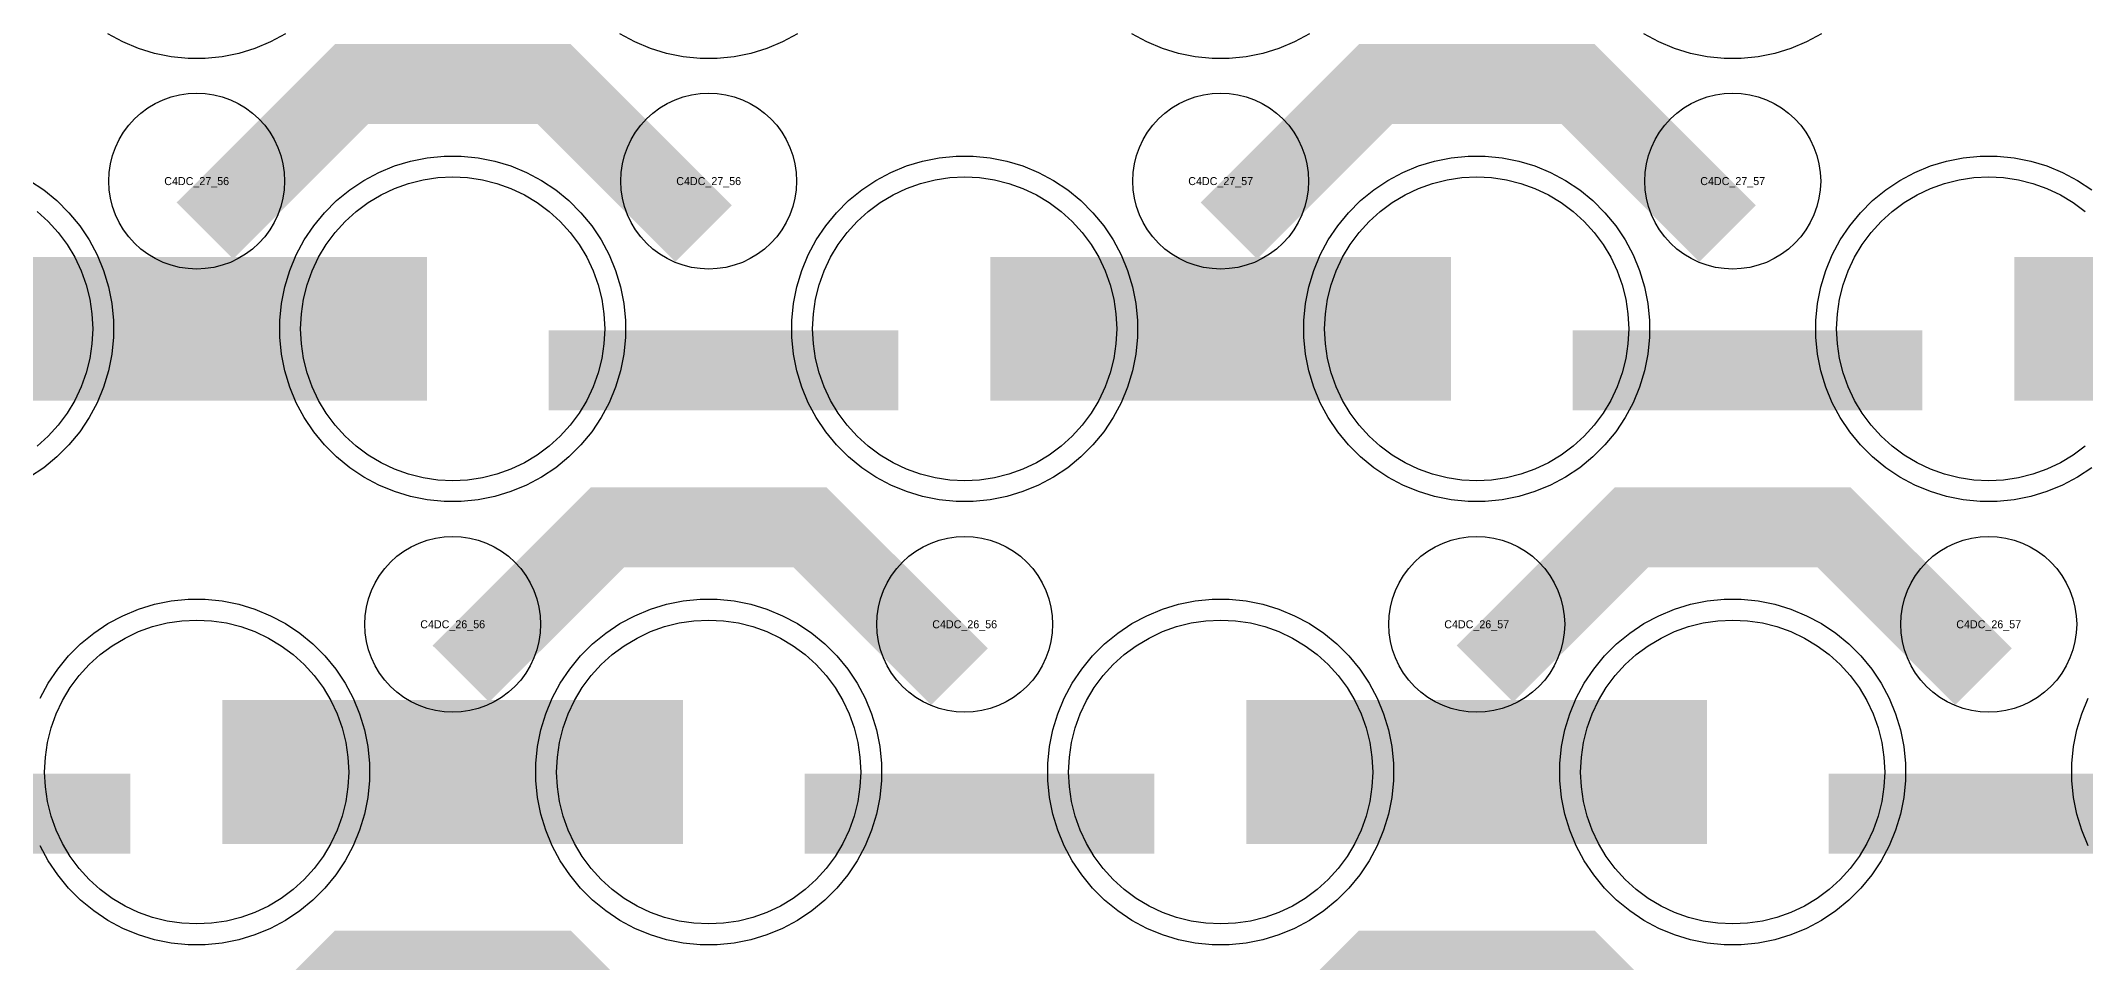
# Model space of a CAD drawing. Extents: x -11880 to 11880, y -14992 to 14992.
# Drawn here: x 5871 to 6510, y -11296 to -11008 of the extents above; entities that cross this region are included whole.
import ezdxf
from ezdxf.enums import TextEntityAlignment as Align

# ---------------------------------------------------------------- set-up
doc = ezdxf.new("R2010")
doc.units = 0
doc.header["$MEASUREMENT"] = 0
for name, color, linetype in [('GDS_775_DT_237', 138, 'CONTINUOUS'), ('RDL1_FS', 34, 'CONTINUOUS'), ('RDL_BS', 160, 'CONTINUOUS')]:
    doc.layers.add(name, color=color, linetype=linetype)

msp = doc.modelspace()

# ---------------------------------------------------------------- linework, layer by layer
at = {"layer": 'RDL1_FS', "color": 241, "true_color": 0xf7abae}
for points in [[(6000, -11145.844), (5995.343, -11145.615), (5990.732, -11144.931), (5986.209, -11143.799), (5981.819, -11142.227), (5977.605, -11140.235), (5973.605, -11137.837), (5969.86, -11135.059), (5966.406, -11131.929), (5963.276, -11128.475), (5960.498, -11124.73), (5958.1, -11120.73), (5956.108, -11116.516), (5954.536, -11112.126), (5953.404, -11107.603), (5952.72, -11102.992), (5952.491, -11098.335), (5952.72, -11093.678), (5953.404, -11089.067), (5954.536, -11084.544), (5956.108, -11080.154), (5958.1, -11075.94), (5960.498, -11071.94), (5963.276, -11068.195), (5966.406, -11064.741), (5969.86, -11061.611), (5973.605, -11058.833), (5977.605, -11056.435), (5981.819, -11054.443), (5986.209, -11052.871), (5990.732, -11051.739), (5995.343, -11051.055), (6000, -11050.826), (6004.657, -11051.055), (6009.268, -11051.739), (6013.791, -11052.871), (6018.181, -11054.443), (6022.395, -11056.435), (6026.395, -11058.833), (6030.14, -11061.611), (6033.594, -11064.741), (6036.724, -11068.195), (6039.502, -11071.94), (6041.9, -11075.94), (6043.892, -11080.154), (6045.464, -11084.544), (6046.596, -11089.067), (6047.28, -11093.678), (6047.509, -11098.335), (6047.28, -11102.992), (6046.596, -11107.603), (6045.464, -11112.126), (6043.892, -11116.516), (6041.9, -11120.73), (6039.502, -11124.73), (6036.724, -11128.475), (6033.594, -11131.929), (6030.14, -11135.059), (6026.395, -11137.837), (6022.395, -11140.235), (6018.181, -11142.227), (6013.791, -11143.799), (6009.268, -11144.931), (6004.657, -11145.615)], [(6160, -11145.844), (6155.343, -11145.615), (6150.732, -11144.931), (6146.209, -11143.799), (6141.819, -11142.227), (6137.605, -11140.235), (6133.605, -11137.837), (6129.86, -11135.059), (6126.406, -11131.929), (6123.276, -11128.475), (6120.498, -11124.73), (6118.1, -11120.73), (6116.108, -11116.516), (6114.536, -11112.126), (6113.404, -11107.603), (6112.72, -11102.992), (6112.491, -11098.335), (6112.72, -11093.678), (6113.404, -11089.067), (6114.536, -11084.544), (6116.108, -11080.154), (6118.1, -11075.94), (6120.498, -11071.94), (6123.276, -11068.195), (6126.406, -11064.741), (6129.86, -11061.611), (6133.605, -11058.833), (6137.605, -11056.435), (6141.819, -11054.443), (6146.209, -11052.871), (6150.732, -11051.739), (6155.343, -11051.055), (6160, -11050.826), (6164.657, -11051.055), (6169.268, -11051.739), (6173.791, -11052.871), (6178.181, -11054.443), (6182.395, -11056.435), (6186.395, -11058.833), (6190.14, -11061.611), (6193.594, -11064.741), (6196.724, -11068.195), (6199.502, -11071.94), (6201.9, -11075.94), (6203.892, -11080.154), (6205.464, -11084.544), (6206.596, -11089.067), (6207.28, -11093.678), (6207.509, -11098.335), (6207.28, -11102.992), (6206.596, -11107.603), (6205.464, -11112.126), (6203.892, -11116.516), (6201.9, -11120.73), (6199.502, -11124.73), (6196.724, -11128.475), (6193.594, -11131.929), (6190.14, -11135.059), (6186.395, -11137.837), (6182.395, -11140.235), (6178.181, -11142.227), (6173.791, -11143.799), (6169.268, -11144.931), (6164.657, -11145.615)], [(6320, -11145.844), (6315.343, -11145.615), (6310.732, -11144.931), (6306.209, -11143.799), (6301.819, -11142.227), (6297.605, -11140.235), (6293.605, -11137.837), (6289.86, -11135.059), (6286.406, -11131.929), (6283.276, -11128.475), (6280.498, -11124.73), (6278.1, -11120.73), (6276.108, -11116.516), (6274.536, -11112.126), (6273.404, -11107.603), (6272.72, -11102.992), (6272.491, -11098.335), (6272.72, -11093.678), (6273.404, -11089.067), (6274.536, -11084.544), (6276.108, -11080.154), (6278.1, -11075.94), (6280.498, -11071.94), (6283.276, -11068.195), (6286.406, -11064.741), (6289.86, -11061.611), (6293.605, -11058.833), (6297.605, -11056.435), (6301.819, -11054.443), (6306.209, -11052.871), (6310.732, -11051.739), (6315.343, -11051.055), (6320, -11050.826), (6324.657, -11051.055), (6329.268, -11051.739), (6333.791, -11052.871), (6338.181, -11054.443), (6342.395, -11056.435), (6346.395, -11058.833), (6350.14, -11061.611), (6353.594, -11064.741), (6356.724, -11068.195), (6359.502, -11071.94), (6361.9, -11075.94), (6363.892, -11080.154), (6365.464, -11084.544), (6366.596, -11089.067), (6367.28, -11093.678), (6367.509, -11098.335), (6367.28, -11102.992), (6366.596, -11107.603), (6365.464, -11112.126), (6363.892, -11116.516), (6361.9, -11120.73), (6359.502, -11124.73), (6356.724, -11128.475), (6353.594, -11131.929), (6350.14, -11135.059), (6346.395, -11137.837), (6342.395, -11140.235), (6338.181, -11142.227), (6333.791, -11143.799), (6329.268, -11144.931), (6324.657, -11145.615)]]:
    msp.add_lwpolyline(points, close=True, dxfattribs=at)
for points in [[(6510.14, -11135.059), (6506.395, -11137.837), (6502.395, -11140.235), (6498.181, -11142.227), (6493.791, -11143.799), (6489.268, -11144.931), (6484.657, -11145.615), (6480, -11145.844), (6475.343, -11145.615), (6470.732, -11144.931), (6466.209, -11143.799), (6461.819, -11142.227), (6457.605, -11140.235), (6453.605, -11137.837), (6449.86, -11135.059), (6446.406, -11131.929), (6443.276, -11128.475), (6440.498, -11124.73), (6438.1, -11120.73), (6436.108, -11116.516), (6434.536, -11112.126), (6433.404, -11107.603), (6432.72, -11102.992), (6432.491, -11098.335), (6432.72, -11093.678), (6433.404, -11089.067), (6434.536, -11084.544), (6436.108, -11080.154), (6438.1, -11075.94), (6440.498, -11071.94), (6443.276, -11068.195), (6446.406, -11064.741), (6449.86, -11061.611), (6453.605, -11058.833), (6457.605, -11056.435), (6461.819, -11054.443), (6466.209, -11052.871), (6470.732, -11051.739), (6475.343, -11051.055), (6480, -11050.826), (6484.657, -11051.055), (6489.268, -11051.739), (6493.791, -11052.871), (6498.181, -11054.443), (6502.395, -11056.435), (6506.395, -11058.833), (6510.14, -11061.611)], [(5870.14, -11061.611), (5873.594, -11064.741), (5876.724, -11068.195), (5879.502, -11071.94), (5881.9, -11075.94), (5883.892, -11080.154), (5885.464, -11084.544), (5886.596, -11089.067), (5887.28, -11093.678), (5887.509, -11098.335), (5887.28, -11102.992), (5886.596, -11107.603), (5885.464, -11112.126), (5883.892, -11116.516), (5881.9, -11120.73), (5879.502, -11124.73), (5876.724, -11128.475), (5873.594, -11131.929), (5870.14, -11135.059)]]:
    msp.add_lwpolyline(points, dxfattribs=at)
for points in [[(5848.002, -11098.335, 45, 45, 0), (5920.002, -11098.335, 45, 45, 0)], [(5920.002, -11098.335, 45, 45, 0), (5992.002, -11098.335, 45, 45, 0)], [(6168.002, -11098.335, 45, 45, 0), (6240.002, -11098.335, 45, 45, 0)], [(6240.002, -11098.335, 45, 45, 0), (6312.002, -11098.335, 45, 45, 0)], [(6488.002, -11098.335, 45, 45, 0), (6560.002, -11098.335, 45, 45, 0)]]:
    msp.add_lwpolyline(points, format="xyseb", dxfattribs=at)
at = {"layer": 'RDL1_FS'}
for points in [[(5920, -11284.409), (5915.343, -11284.18), (5910.732, -11283.496), (5906.209, -11282.364), (5901.819, -11280.792), (5897.605, -11278.8), (5893.605, -11276.402), (5889.86, -11273.624), (5886.406, -11270.494), (5883.276, -11267.04), (5880.498, -11263.295), (5878.1, -11259.295), (5876.108, -11255.081), (5874.536, -11250.691), (5873.404, -11246.168), (5872.72, -11241.557), (5872.491, -11236.9), (5872.72, -11232.243), (5873.404, -11227.632), (5874.536, -11223.109), (5876.108, -11218.719), (5878.1, -11214.505), (5880.498, -11210.505), (5883.276, -11206.76), (5886.406, -11203.306), (5889.86, -11200.176), (5893.605, -11197.398), (5897.605, -11195), (5901.819, -11193.008), (5906.209, -11191.436), (5910.732, -11190.304), (5915.343, -11189.62), (5920, -11189.391), (5924.657, -11189.62), (5929.268, -11190.304), (5933.791, -11191.436), (5938.181, -11193.008), (5942.395, -11195), (5946.395, -11197.398), (5950.14, -11200.176), (5953.594, -11203.306), (5956.724, -11206.76), (5959.502, -11210.505), (5961.9, -11214.505), (5963.892, -11218.719), (5965.464, -11223.109), (5966.596, -11227.632), (5967.28, -11232.243), (5967.509, -11236.9), (5967.28, -11241.557), (5966.596, -11246.168), (5965.464, -11250.691), (5963.892, -11255.081), (5961.9, -11259.295), (5959.502, -11263.295), (5956.724, -11267.04), (5953.594, -11270.494), (5950.14, -11273.624), (5946.395, -11276.402), (5942.395, -11278.8), (5938.181, -11280.792), (5933.791, -11282.364), (5929.268, -11283.496), (5924.657, -11284.18)], [(6080, -11284.409), (6075.343, -11284.18), (6070.732, -11283.496), (6066.209, -11282.364), (6061.819, -11280.792), (6057.605, -11278.8), (6053.605, -11276.402), (6049.86, -11273.624), (6046.406, -11270.494), (6043.276, -11267.04), (6040.498, -11263.295), (6038.1, -11259.295), (6036.108, -11255.081), (6034.536, -11250.691), (6033.404, -11246.168), (6032.72, -11241.557), (6032.491, -11236.9), (6032.72, -11232.243), (6033.404, -11227.632), (6034.536, -11223.109), (6036.108, -11218.719), (6038.1, -11214.505), (6040.498, -11210.505), (6043.276, -11206.76), (6046.406, -11203.306), (6049.86, -11200.176), (6053.605, -11197.398), (6057.605, -11195), (6061.819, -11193.008), (6066.209, -11191.436), (6070.732, -11190.304), (6075.343, -11189.62), (6080, -11189.391), (6084.657, -11189.62), (6089.268, -11190.304), (6093.791, -11191.436), (6098.181, -11193.008), (6102.395, -11195), (6106.395, -11197.398), (6110.14, -11200.176), (6113.594, -11203.306), (6116.724, -11206.76), (6119.502, -11210.505), (6121.9, -11214.505), (6123.892, -11218.719), (6125.464, -11223.109), (6126.596, -11227.632), (6127.28, -11232.243), (6127.509, -11236.9), (6127.28, -11241.557), (6126.596, -11246.168), (6125.464, -11250.691), (6123.892, -11255.081), (6121.9, -11259.295), (6119.502, -11263.295), (6116.724, -11267.04), (6113.594, -11270.494), (6110.14, -11273.624), (6106.395, -11276.402), (6102.395, -11278.8), (6098.181, -11280.792), (6093.791, -11282.364), (6089.268, -11283.496), (6084.657, -11284.18)], [(6240, -11284.409), (6235.343, -11284.18), (6230.732, -11283.496), (6226.209, -11282.364), (6221.819, -11280.792), (6217.605, -11278.8), (6213.605, -11276.402), (6209.86, -11273.624), (6206.406, -11270.494), (6203.276, -11267.04), (6200.498, -11263.295), (6198.1, -11259.295), (6196.108, -11255.081), (6194.536, -11250.691), (6193.404, -11246.168), (6192.72, -11241.557), (6192.491, -11236.9), (6192.72, -11232.243), (6193.404, -11227.632), (6194.536, -11223.109), (6196.108, -11218.719), (6198.1, -11214.505), (6200.498, -11210.505), (6203.276, -11206.76), (6206.406, -11203.306), (6209.86, -11200.176), (6213.605, -11197.398), (6217.605, -11195), (6221.819, -11193.008), (6226.209, -11191.436), (6230.732, -11190.304), (6235.343, -11189.62), (6240, -11189.391), (6244.657, -11189.62), (6249.268, -11190.304), (6253.791, -11191.436), (6258.181, -11193.008), (6262.395, -11195), (6266.395, -11197.398), (6270.14, -11200.176), (6273.594, -11203.306), (6276.724, -11206.76), (6279.502, -11210.505), (6281.9, -11214.505), (6283.892, -11218.719), (6285.464, -11223.109), (6286.596, -11227.632), (6287.28, -11232.243), (6287.509, -11236.9), (6287.28, -11241.557), (6286.596, -11246.168), (6285.464, -11250.691), (6283.892, -11255.081), (6281.9, -11259.295), (6279.502, -11263.295), (6276.724, -11267.04), (6273.594, -11270.494), (6270.14, -11273.624), (6266.395, -11276.402), (6262.395, -11278.8), (6258.181, -11280.792), (6253.791, -11282.364), (6249.268, -11283.496), (6244.657, -11284.18)], [(6400, -11284.409), (6395.343, -11284.18), (6390.732, -11283.496), (6386.209, -11282.364), (6381.819, -11280.792), (6377.605, -11278.8), (6373.605, -11276.402), (6369.86, -11273.624), (6366.406, -11270.494), (6363.276, -11267.04), (6360.498, -11263.295), (6358.1, -11259.295), (6356.108, -11255.081), (6354.536, -11250.691), (6353.404, -11246.168), (6352.72, -11241.557), (6352.491, -11236.9), (6352.72, -11232.243), (6353.404, -11227.632), (6354.536, -11223.109), (6356.108, -11218.719), (6358.1, -11214.505), (6360.498, -11210.505), (6363.276, -11206.76), (6366.406, -11203.306), (6369.86, -11200.176), (6373.605, -11197.398), (6377.605, -11195), (6381.819, -11193.008), (6386.209, -11191.436), (6390.732, -11190.304), (6395.343, -11189.62), (6400, -11189.391), (6404.657, -11189.62), (6409.268, -11190.304), (6413.791, -11191.436), (6418.181, -11193.008), (6422.395, -11195), (6426.395, -11197.398), (6430.14, -11200.176), (6433.594, -11203.306), (6436.724, -11206.76), (6439.502, -11210.505), (6441.9, -11214.505), (6443.892, -11218.719), (6445.464, -11223.109), (6446.596, -11227.632), (6447.28, -11232.243), (6447.509, -11236.9), (6447.28, -11241.557), (6446.596, -11246.168), (6445.464, -11250.691), (6443.892, -11255.081), (6441.9, -11259.295), (6439.502, -11263.295), (6436.724, -11267.04), (6433.594, -11270.494), (6430.14, -11273.624), (6426.395, -11276.402), (6422.395, -11278.8), (6418.181, -11280.792), (6413.791, -11282.364), (6409.268, -11283.496), (6404.657, -11284.18)]]:
    msp.add_lwpolyline(points, close=True, dxfattribs=at)
for points in [[(5928.002, -11236.9, 45, 45, 0), (6000.002, -11236.9, 45, 45, 0)], [(6000.002, -11236.9, 45, 45, 0), (6072.002, -11236.9, 45, 45, 0)], [(6248.002, -11236.9, 45, 45, 0), (6320.002, -11236.9, 45, 45, 0)], [(6320.002, -11236.9, 45, 45, 0), (6392.002, -11236.9, 45, 45, 0)]]:
    msp.add_lwpolyline(points, format="xyseb", dxfattribs=at)
at = {"layer": 'RDL_BS', "color": 241, "true_color": 0xf7abae}
for points in [[(5947.777, -11006.153), (5943.115, -11008.645), (5938.205, -11010.676), (5933.165, -11012.207), (5927.938, -11013.253), (5922.644, -11013.77), (5917.356, -11013.77), (5912.062, -11013.253), (5906.835, -11012.207), (5901.795, -11010.676), (5896.885, -11008.645), (5892.223, -11006.153)], [(6107.777, -11006.153), (6103.115, -11008.645), (6098.205, -11010.676), (6093.165, -11012.207), (6087.938, -11013.253), (6082.644, -11013.77), (6077.356, -11013.77), (6072.062, -11013.253), (6066.835, -11012.207), (6061.795, -11010.676), (6056.885, -11008.645), (6052.223, -11006.153)], [(6267.777, -11006.153), (6263.115, -11008.645), (6258.205, -11010.676), (6253.165, -11012.207), (6247.938, -11013.253), (6242.644, -11013.77), (6237.356, -11013.77), (6232.062, -11013.253), (6226.835, -11012.207), (6221.795, -11010.676), (6216.885, -11008.645), (6212.223, -11006.153)], [(6427.777, -11006.153), (6423.115, -11008.645), (6418.205, -11010.676), (6413.165, -11012.207), (6407.938, -11013.253), (6402.644, -11013.77), (6397.356, -11013.77), (6392.062, -11013.253), (6386.835, -11012.207), (6381.795, -11010.676), (6376.885, -11008.645), (6372.223, -11006.153)], [(6512.191, -11141.771), (6507.777, -11144.718), (6503.115, -11147.21), (6498.205, -11149.241), (6493.165, -11150.772), (6487.938, -11151.818), (6482.644, -11152.335), (6477.356, -11152.335), (6472.062, -11151.818), (6466.835, -11150.772), (6461.795, -11149.241), (6456.885, -11147.21), (6452.223, -11144.718), (6447.809, -11141.771), (6443.708, -11138.409), (6439.926, -11134.627), (6436.564, -11130.526), (6433.617, -11126.112), (6431.125, -11121.45), (6429.094, -11116.54), (6427.563, -11111.5), (6426.517, -11106.273), (6426, -11100.979), (6426, -11095.691), (6426.517, -11090.397), (6427.563, -11085.17), (6429.094, -11080.13), (6431.125, -11075.22), (6433.617, -11070.558), (6436.564, -11066.144), (6439.926, -11062.043), (6443.708, -11058.261), (6447.809, -11054.899), (6452.223, -11051.952), (6456.885, -11049.46), (6461.795, -11047.429), (6466.835, -11045.898), (6472.062, -11044.852), (6477.356, -11044.335), (6482.644, -11044.335), (6487.938, -11044.852), (6493.165, -11045.898), (6498.205, -11047.429), (6503.115, -11049.46), (6507.777, -11051.952), (6512.191, -11054.899)], [(5867.777, -11051.952), (5872.191, -11054.899), (5876.292, -11058.261), (5880.074, -11062.043), (5883.436, -11066.144), (5886.383, -11070.558), (5888.875, -11075.22), (5890.906, -11080.13), (5892.437, -11085.17), (5893.483, -11090.397), (5894, -11095.691), (5894, -11100.979), (5893.483, -11106.273), (5892.437, -11111.5), (5890.906, -11116.54), (5888.875, -11121.45), (5886.383, -11126.112), (5883.436, -11130.526), (5880.074, -11134.627), (5876.292, -11138.409), (5872.191, -11141.771), (5867.777, -11144.718)]]:
    msp.add_lwpolyline(points, dxfattribs=at)
at = {"layer": 'RDL_BS'}
for points in [[(5922.562, -11067.649, 25, 25, 0), (5968.377, -11021.834, 25, 25, 0), (6001.93, -11021.834, 25, 25, 0)], [(6078.401, -11068.548, 25, 25, 0), (6031.687, -11021.834, 25, 25, 0), (6001.929, -11021.834, 25, 25, 0)], [(6242.562, -11067.649, 25, 25, 0), (6288.377, -11021.834, 25, 25, 0), (6321.93, -11021.834, 25, 25, 0)], [(6398.401, -11068.548, 25, 25, 0), (6351.687, -11021.834, 25, 25, 0), (6321.929, -11021.834, 25, 25, 0)], [(6002.562, -11206.214, 25, 25, 0), (6048.377, -11160.399, 25, 25, 0), (6081.93, -11160.399, 25, 25, 0)], [(6158.401, -11207.113, 25, 25, 0), (6111.687, -11160.399, 25, 25, 0), (6081.929, -11160.399, 25, 25, 0)], [(6322.562, -11206.214, 25, 25, 0), (6368.377, -11160.399, 25, 25, 0), (6401.93, -11160.399, 25, 25, 0)], [(6478.401, -11207.113, 25, 25, 0), (6431.687, -11160.399, 25, 25, 0), (6401.929, -11160.399, 25, 25, 0)], [(5790.016, -11249.913, 25, 25, 0), (5899.281, -11249.913, 25, 25, 0)], [(6110.016, -11249.913, 25, 25, 0), (6219.281, -11249.913, 25, 25, 0)], [(6430.016, -11249.913, 25, 25, 0), (6539.281, -11249.913, 25, 25, 0)], [(5922.562, -11344.774, 25, 25, 0), (5968.377, -11298.959, 25, 25, 0), (6001.93, -11298.959, 25, 25, 0)], [(6078.401, -11345.673, 25, 25, 0), (6031.687, -11298.959, 25, 25, 0), (6001.929, -11298.959, 25, 25, 0)], [(6242.562, -11344.774, 25, 25, 0), (6288.377, -11298.959, 25, 25, 0), (6321.93, -11298.959, 25, 25, 0)], [(6398.401, -11345.673, 25, 25, 0), (6351.687, -11298.959, 25, 25, 0), (6321.929, -11298.959, 25, 25, 0)]]:
    msp.add_lwpolyline(points, format="xyseb", dxfattribs=at)
for points in [[(5920, -11079.641), (5917.307, -11079.509), (5914.635, -11079.113), (5912.016, -11078.456), (5909.481, -11077.549), (5907.044, -11076.397), (5904.72, -11075.004), (5902.557, -11073.401), (5900.558, -11071.589), (5898.746, -11069.59), (5897.143, -11067.427), (5895.75, -11065.103), (5894.598, -11062.666), (5893.691, -11060.131), (5893.034, -11057.512), (5892.638, -11054.84), (5892.506, -11052.147), (5892.638, -11049.454), (5893.034, -11046.782), (5893.691, -11044.163), (5894.598, -11041.628), (5895.75, -11039.191), (5897.143, -11036.867), (5898.746, -11034.704), (5900.558, -11032.705), (5902.557, -11030.893), (5904.72, -11029.29), (5907.044, -11027.897), (5909.481, -11026.745), (5912.016, -11025.838), (5914.635, -11025.181), (5917.307, -11024.785), (5920, -11024.653), (5922.693, -11024.785), (5925.365, -11025.181), (5927.984, -11025.838), (5930.519, -11026.745), (5932.956, -11027.897), (5935.28, -11029.29), (5937.443, -11030.893), (5939.442, -11032.705), (5941.254, -11034.704), (5942.857, -11036.867), (5944.25, -11039.191), (5945.402, -11041.628), (5946.309, -11044.163), (5946.966, -11046.782), (5947.362, -11049.454), (5947.494, -11052.147), (5947.362, -11054.84), (5946.966, -11057.512), (5946.309, -11060.131), (5945.402, -11062.666), (5944.25, -11065.103), (5942.857, -11067.427), (5941.254, -11069.59), (5939.442, -11071.589), (5937.443, -11073.401), (5935.28, -11075.004), (5932.956, -11076.397), (5930.519, -11077.549), (5927.984, -11078.456), (5925.365, -11079.113), (5922.693, -11079.509)], [(6080, -11079.641), (6077.307, -11079.509), (6074.635, -11079.113), (6072.016, -11078.456), (6069.481, -11077.549), (6067.044, -11076.397), (6064.72, -11075.004), (6062.557, -11073.401), (6060.558, -11071.589), (6058.746, -11069.59), (6057.143, -11067.427), (6055.75, -11065.103), (6054.598, -11062.666), (6053.691, -11060.131), (6053.034, -11057.512), (6052.638, -11054.84), (6052.506, -11052.147), (6052.638, -11049.454), (6053.034, -11046.782), (6053.691, -11044.163), (6054.598, -11041.628), (6055.75, -11039.191), (6057.143, -11036.867), (6058.746, -11034.704), (6060.558, -11032.705), (6062.557, -11030.893), (6064.72, -11029.29), (6067.044, -11027.897), (6069.481, -11026.745), (6072.016, -11025.838), (6074.635, -11025.181), (6077.307, -11024.785), (6080, -11024.653), (6082.693, -11024.785), (6085.365, -11025.181), (6087.984, -11025.838), (6090.519, -11026.745), (6092.956, -11027.897), (6095.28, -11029.29), (6097.443, -11030.893), (6099.442, -11032.705), (6101.254, -11034.704), (6102.857, -11036.867), (6104.25, -11039.191), (6105.402, -11041.628), (6106.309, -11044.163), (6106.966, -11046.782), (6107.362, -11049.454), (6107.494, -11052.147), (6107.362, -11054.84), (6106.966, -11057.512), (6106.309, -11060.131), (6105.402, -11062.666), (6104.25, -11065.103), (6102.857, -11067.427), (6101.254, -11069.59), (6099.442, -11071.589), (6097.443, -11073.401), (6095.28, -11075.004), (6092.956, -11076.397), (6090.519, -11077.549), (6087.984, -11078.456), (6085.365, -11079.113), (6082.693, -11079.509)], [(6240, -11079.641), (6237.307, -11079.509), (6234.635, -11079.113), (6232.016, -11078.456), (6229.481, -11077.549), (6227.044, -11076.397), (6224.72, -11075.004), (6222.557, -11073.401), (6220.558, -11071.589), (6218.746, -11069.59), (6217.143, -11067.427), (6215.75, -11065.103), (6214.598, -11062.666), (6213.691, -11060.131), (6213.034, -11057.512), (6212.638, -11054.84), (6212.506, -11052.147), (6212.638, -11049.454), (6213.034, -11046.782), (6213.691, -11044.163), (6214.598, -11041.628), (6215.75, -11039.191), (6217.143, -11036.867), (6218.746, -11034.704), (6220.558, -11032.705), (6222.557, -11030.893), (6224.72, -11029.29), (6227.044, -11027.897), (6229.481, -11026.745), (6232.016, -11025.838), (6234.635, -11025.181), (6237.307, -11024.785), (6240, -11024.653), (6242.693, -11024.785), (6245.365, -11025.181), (6247.984, -11025.838), (6250.519, -11026.745), (6252.956, -11027.897), (6255.28, -11029.29), (6257.443, -11030.893), (6259.442, -11032.705), (6261.254, -11034.704), (6262.857, -11036.867), (6264.25, -11039.191), (6265.402, -11041.628), (6266.309, -11044.163), (6266.966, -11046.782), (6267.362, -11049.454), (6267.494, -11052.147), (6267.362, -11054.84), (6266.966, -11057.512), (6266.309, -11060.131), (6265.402, -11062.666), (6264.25, -11065.103), (6262.857, -11067.427), (6261.254, -11069.59), (6259.442, -11071.589), (6257.443, -11073.401), (6255.28, -11075.004), (6252.956, -11076.397), (6250.519, -11077.549), (6247.984, -11078.456), (6245.365, -11079.113), (6242.693, -11079.509)], [(6400, -11079.641), (6397.307, -11079.509), (6394.635, -11079.113), (6392.016, -11078.456), (6389.481, -11077.549), (6387.044, -11076.397), (6384.72, -11075.004), (6382.557, -11073.401), (6380.558, -11071.589), (6378.746, -11069.59), (6377.143, -11067.427), (6375.75, -11065.103), (6374.598, -11062.666), (6373.691, -11060.131), (6373.034, -11057.512), (6372.638, -11054.84), (6372.506, -11052.147), (6372.638, -11049.454), (6373.034, -11046.782), (6373.691, -11044.163), (6374.598, -11041.628), (6375.75, -11039.191), (6377.143, -11036.867), (6378.746, -11034.704), (6380.558, -11032.705), (6382.557, -11030.893), (6384.72, -11029.29), (6387.044, -11027.897), (6389.481, -11026.745), (6392.016, -11025.838), (6394.635, -11025.181), (6397.307, -11024.785), (6400, -11024.653), (6402.693, -11024.785), (6405.365, -11025.181), (6407.984, -11025.838), (6410.519, -11026.745), (6412.956, -11027.897), (6415.28, -11029.29), (6417.443, -11030.893), (6419.442, -11032.705), (6421.254, -11034.704), (6422.857, -11036.867), (6424.25, -11039.191), (6425.402, -11041.628), (6426.309, -11044.163), (6426.966, -11046.782), (6427.362, -11049.454), (6427.494, -11052.147), (6427.362, -11054.84), (6426.966, -11057.512), (6426.309, -11060.131), (6425.402, -11062.666), (6424.25, -11065.103), (6422.857, -11067.427), (6421.254, -11069.59), (6419.442, -11071.589), (6417.443, -11073.401), (6415.28, -11075.004), (6412.956, -11076.397), (6410.519, -11077.549), (6407.984, -11078.456), (6405.365, -11079.113), (6402.693, -11079.509)], [(6000, -11218.206), (5997.307, -11218.074), (5994.635, -11217.678), (5992.016, -11217.021), (5989.481, -11216.114), (5987.044, -11214.962), (5984.72, -11213.569), (5982.557, -11211.966), (5980.558, -11210.154), (5978.746, -11208.155), (5977.143, -11205.992), (5975.75, -11203.668), (5974.598, -11201.231), (5973.691, -11198.696), (5973.034, -11196.077), (5972.638, -11193.405), (5972.506, -11190.712), (5972.638, -11188.019), (5973.034, -11185.347), (5973.691, -11182.728), (5974.598, -11180.193), (5975.75, -11177.756), (5977.143, -11175.432), (5978.746, -11173.269), (5980.558, -11171.27), (5982.557, -11169.458), (5984.72, -11167.855), (5987.044, -11166.462), (5989.481, -11165.31), (5992.016, -11164.403), (5994.635, -11163.746), (5997.307, -11163.35), (6000, -11163.218), (6002.693, -11163.35), (6005.365, -11163.746), (6007.984, -11164.403), (6010.519, -11165.31), (6012.956, -11166.462), (6015.28, -11167.855), (6017.443, -11169.458), (6019.442, -11171.27), (6021.254, -11173.269), (6022.857, -11175.432), (6024.25, -11177.756), (6025.402, -11180.193), (6026.309, -11182.728), (6026.966, -11185.347), (6027.362, -11188.019), (6027.494, -11190.712), (6027.362, -11193.405), (6026.966, -11196.077), (6026.309, -11198.696), (6025.402, -11201.231), (6024.25, -11203.668), (6022.857, -11205.992), (6021.254, -11208.155), (6019.442, -11210.154), (6017.443, -11211.966), (6015.28, -11213.569), (6012.956, -11214.962), (6010.519, -11216.114), (6007.984, -11217.021), (6005.365, -11217.678), (6002.693, -11218.074)], [(6160, -11218.206), (6157.307, -11218.074), (6154.635, -11217.678), (6152.016, -11217.021), (6149.481, -11216.114), (6147.044, -11214.962), (6144.72, -11213.569), (6142.557, -11211.966), (6140.558, -11210.154), (6138.746, -11208.155), (6137.143, -11205.992), (6135.75, -11203.668), (6134.598, -11201.231), (6133.691, -11198.696), (6133.034, -11196.077), (6132.638, -11193.405), (6132.506, -11190.712), (6132.638, -11188.019), (6133.034, -11185.347), (6133.691, -11182.728), (6134.598, -11180.193), (6135.75, -11177.756), (6137.143, -11175.432), (6138.746, -11173.269), (6140.558, -11171.27), (6142.557, -11169.458), (6144.72, -11167.855), (6147.044, -11166.462), (6149.481, -11165.31), (6152.016, -11164.403), (6154.635, -11163.746), (6157.307, -11163.35), (6160, -11163.218), (6162.693, -11163.35), (6165.365, -11163.746), (6167.984, -11164.403), (6170.519, -11165.31), (6172.956, -11166.462), (6175.28, -11167.855), (6177.443, -11169.458), (6179.442, -11171.27), (6181.254, -11173.269), (6182.857, -11175.432), (6184.25, -11177.756), (6185.402, -11180.193), (6186.309, -11182.728), (6186.966, -11185.347), (6187.362, -11188.019), (6187.494, -11190.712), (6187.362, -11193.405), (6186.966, -11196.077), (6186.309, -11198.696), (6185.402, -11201.231), (6184.25, -11203.668), (6182.857, -11205.992), (6181.254, -11208.155), (6179.442, -11210.154), (6177.443, -11211.966), (6175.28, -11213.569), (6172.956, -11214.962), (6170.519, -11216.114), (6167.984, -11217.021), (6165.365, -11217.678), (6162.693, -11218.074)], [(6320, -11218.206), (6317.307, -11218.074), (6314.635, -11217.678), (6312.016, -11217.021), (6309.481, -11216.114), (6307.044, -11214.962), (6304.72, -11213.569), (6302.557, -11211.966), (6300.558, -11210.154), (6298.746, -11208.155), (6297.143, -11205.992), (6295.75, -11203.668), (6294.598, -11201.231), (6293.691, -11198.696), (6293.034, -11196.077), (6292.638, -11193.405), (6292.506, -11190.712), (6292.638, -11188.019), (6293.034, -11185.347), (6293.691, -11182.728), (6294.598, -11180.193), (6295.75, -11177.756), (6297.143, -11175.432), (6298.746, -11173.269), (6300.558, -11171.27), (6302.557, -11169.458), (6304.72, -11167.855), (6307.044, -11166.462), (6309.481, -11165.31), (6312.016, -11164.403), (6314.635, -11163.746), (6317.307, -11163.35), (6320, -11163.218), (6322.693, -11163.35), (6325.365, -11163.746), (6327.984, -11164.403), (6330.519, -11165.31), (6332.956, -11166.462), (6335.28, -11167.855), (6337.443, -11169.458), (6339.442, -11171.27), (6341.254, -11173.269), (6342.857, -11175.432), (6344.25, -11177.756), (6345.402, -11180.193), (6346.309, -11182.728), (6346.966, -11185.347), (6347.362, -11188.019), (6347.494, -11190.712), (6347.362, -11193.405), (6346.966, -11196.077), (6346.309, -11198.696), (6345.402, -11201.231), (6344.25, -11203.668), (6342.857, -11205.992), (6341.254, -11208.155), (6339.442, -11210.154), (6337.443, -11211.966), (6335.28, -11213.569), (6332.956, -11214.962), (6330.519, -11216.114), (6327.984, -11217.021), (6325.365, -11217.678), (6322.693, -11218.074)], [(6480, -11218.206), (6477.307, -11218.074), (6474.635, -11217.678), (6472.016, -11217.021), (6469.481, -11216.114), (6467.044, -11214.962), (6464.72, -11213.569), (6462.557, -11211.966), (6460.558, -11210.154), (6458.746, -11208.155), (6457.143, -11205.992), (6455.75, -11203.668), (6454.598, -11201.231), (6453.691, -11198.696), (6453.034, -11196.077), (6452.638, -11193.405), (6452.506, -11190.712), (6452.638, -11188.019), (6453.034, -11185.347), (6453.691, -11182.728), (6454.598, -11180.193), (6455.75, -11177.756), (6457.143, -11175.432), (6458.746, -11173.269), (6460.558, -11171.27), (6462.557, -11169.458), (6464.72, -11167.855), (6467.044, -11166.462), (6469.481, -11165.31), (6472.016, -11164.403), (6474.635, -11163.746), (6477.307, -11163.35), (6480, -11163.218), (6482.693, -11163.35), (6485.365, -11163.746), (6487.984, -11164.403), (6490.519, -11165.31), (6492.956, -11166.462), (6495.28, -11167.855), (6497.443, -11169.458), (6499.442, -11171.27), (6501.254, -11173.269), (6502.857, -11175.432), (6504.25, -11177.756), (6505.402, -11180.193), (6506.309, -11182.728), (6506.966, -11185.347), (6507.362, -11188.019), (6507.494, -11190.712), (6507.362, -11193.405), (6506.966, -11196.077), (6506.309, -11198.696), (6505.402, -11201.231), (6504.25, -11203.668), (6502.857, -11205.992), (6501.254, -11208.155), (6499.442, -11210.154), (6497.443, -11211.966), (6495.28, -11213.569), (6492.956, -11214.962), (6490.519, -11216.114), (6487.984, -11217.021), (6485.365, -11217.678), (6482.693, -11218.074)], [(6077.356, -11290.9), (6072.062, -11290.383), (6066.835, -11289.337), (6061.795, -11287.806), (6056.885, -11285.775), (6052.223, -11283.283), (6047.809, -11280.336), (6043.708, -11276.974), (6039.926, -11273.192), (6036.564, -11269.091), (6033.617, -11264.677), (6031.125, -11260.015), (6029.094, -11255.105), (6027.563, -11250.065), (6026.517, -11244.838), (6026, -11239.544), (6026, -11234.256), (6026.517, -11228.962), (6027.563, -11223.735), (6029.094, -11218.695), (6031.125, -11213.785), (6033.617, -11209.123), (6036.564, -11204.709), (6039.926, -11200.608), (6043.708, -11196.826), (6047.809, -11193.464), (6052.223, -11190.517), (6056.885, -11188.025), (6061.795, -11185.994), (6066.835, -11184.463), (6072.062, -11183.417), (6077.356, -11182.9), (6082.644, -11182.9), (6087.938, -11183.417), (6093.165, -11184.463), (6098.205, -11185.994), (6103.115, -11188.025), (6107.777, -11190.517), (6112.191, -11193.464), (6116.292, -11196.826), (6120.074, -11200.608), (6123.436, -11204.709), (6126.383, -11209.123), (6128.875, -11213.785), (6130.906, -11218.695), (6132.437, -11223.735), (6133.483, -11228.962), (6134, -11234.256), (6134, -11239.544), (6133.483, -11244.838), (6132.437, -11250.065), (6130.906, -11255.105), (6128.875, -11260.015), (6126.383, -11264.677), (6123.436, -11269.091), (6120.074, -11273.192), (6116.292, -11276.974), (6112.191, -11280.336), (6107.777, -11283.283), (6103.115, -11285.775), (6098.205, -11287.806), (6093.165, -11289.337), (6087.938, -11290.383), (6082.644, -11290.9)], [(6237.356, -11290.9), (6232.062, -11290.383), (6226.835, -11289.337), (6221.795, -11287.806), (6216.885, -11285.775), (6212.223, -11283.283), (6207.809, -11280.336), (6203.708, -11276.974), (6199.926, -11273.192), (6196.564, -11269.091), (6193.617, -11264.677), (6191.125, -11260.015), (6189.094, -11255.105), (6187.563, -11250.065), (6186.517, -11244.838), (6186, -11239.544), (6186, -11234.256), (6186.517, -11228.962), (6187.563, -11223.735), (6189.094, -11218.695), (6191.125, -11213.785), (6193.617, -11209.123), (6196.564, -11204.709), (6199.926, -11200.608), (6203.708, -11196.826), (6207.809, -11193.464), (6212.223, -11190.517), (6216.885, -11188.025), (6221.795, -11185.994), (6226.835, -11184.463), (6232.062, -11183.417), (6237.356, -11182.9), (6242.644, -11182.9), (6247.938, -11183.417), (6253.165, -11184.463), (6258.205, -11185.994), (6263.115, -11188.025), (6267.777, -11190.517), (6272.191, -11193.464), (6276.292, -11196.826), (6280.074, -11200.608), (6283.436, -11204.709), (6286.383, -11209.123), (6288.875, -11213.785), (6290.906, -11218.695), (6292.437, -11223.735), (6293.483, -11228.962), (6294, -11234.256), (6294, -11239.544), (6293.483, -11244.838), (6292.437, -11250.065), (6290.906, -11255.105), (6288.875, -11260.015), (6286.383, -11264.677), (6283.436, -11269.091), (6280.074, -11273.192), (6276.292, -11276.974), (6272.191, -11280.336), (6267.777, -11283.283), (6263.115, -11285.775), (6258.205, -11287.806), (6253.165, -11289.337), (6247.938, -11290.383), (6242.644, -11290.9)], [(6397.356, -11290.9), (6392.062, -11290.383), (6386.835, -11289.337), (6381.795, -11287.806), (6376.885, -11285.775), (6372.223, -11283.283), (6367.809, -11280.336), (6363.708, -11276.974), (6359.926, -11273.192), (6356.564, -11269.091), (6353.617, -11264.677), (6351.125, -11260.015), (6349.094, -11255.105), (6347.563, -11250.065), (6346.517, -11244.838), (6346, -11239.544), (6346, -11234.256), (6346.517, -11228.962), (6347.563, -11223.735), (6349.094, -11218.695), (6351.125, -11213.785), (6353.617, -11209.123), (6356.564, -11204.709), (6359.926, -11200.608), (6363.708, -11196.826), (6367.809, -11193.464), (6372.223, -11190.517), (6376.885, -11188.025), (6381.795, -11185.994), (6386.835, -11184.463), (6392.062, -11183.417), (6397.356, -11182.9), (6402.644, -11182.9), (6407.938, -11183.417), (6413.165, -11184.463), (6418.205, -11185.994), (6423.115, -11188.025), (6427.777, -11190.517), (6432.191, -11193.464), (6436.292, -11196.826), (6440.074, -11200.608), (6443.436, -11204.709), (6446.383, -11209.123), (6448.875, -11213.785), (6450.906, -11218.695), (6452.437, -11223.735), (6453.483, -11228.962), (6454, -11234.256), (6454, -11239.544), (6453.483, -11244.838), (6452.437, -11250.065), (6450.906, -11255.105), (6448.875, -11260.015), (6446.383, -11264.677), (6443.436, -11269.091), (6440.074, -11273.192), (6436.292, -11276.974), (6432.191, -11280.336), (6427.777, -11283.283), (6423.115, -11285.775), (6418.205, -11287.806), (6413.165, -11289.337), (6407.938, -11290.383), (6402.644, -11290.9)]]:
    msp.add_lwpolyline(points, close=True, dxfattribs=at)
at = {"layer": 'RDL_BS', "color": 241, "true_color": 0xf7abae}
for points in [[(5997.356, -11152.335), (5992.062, -11151.818), (5986.835, -11150.772), (5981.795, -11149.241), (5976.885, -11147.21), (5972.223, -11144.718), (5967.809, -11141.771), (5963.708, -11138.409), (5959.926, -11134.627), (5956.564, -11130.526), (5953.617, -11126.112), (5951.125, -11121.45), (5949.094, -11116.54), (5947.563, -11111.5), (5946.517, -11106.273), (5946, -11100.979), (5946, -11095.691), (5946.517, -11090.397), (5947.563, -11085.17), (5949.094, -11080.13), (5951.125, -11075.22), (5953.617, -11070.558), (5956.564, -11066.144), (5959.926, -11062.043), (5963.708, -11058.261), (5967.809, -11054.899), (5972.223, -11051.952), (5976.885, -11049.46), (5981.795, -11047.429), (5986.835, -11045.898), (5992.062, -11044.852), (5997.356, -11044.335), (6002.644, -11044.335), (6007.938, -11044.852), (6013.165, -11045.898), (6018.205, -11047.429), (6023.115, -11049.46), (6027.777, -11051.952), (6032.191, -11054.899), (6036.292, -11058.261), (6040.074, -11062.043), (6043.436, -11066.144), (6046.383, -11070.558), (6048.875, -11075.22), (6050.906, -11080.13), (6052.437, -11085.17), (6053.483, -11090.397), (6054, -11095.691), (6054, -11100.979), (6053.483, -11106.273), (6052.437, -11111.5), (6050.906, -11116.54), (6048.875, -11121.45), (6046.383, -11126.112), (6043.436, -11130.526), (6040.074, -11134.627), (6036.292, -11138.409), (6032.191, -11141.771), (6027.777, -11144.718), (6023.115, -11147.21), (6018.205, -11149.241), (6013.165, -11150.772), (6007.938, -11151.818), (6002.644, -11152.335)], [(6157.356, -11152.335), (6152.062, -11151.818), (6146.835, -11150.772), (6141.795, -11149.241), (6136.885, -11147.21), (6132.223, -11144.718), (6127.809, -11141.771), (6123.708, -11138.409), (6119.926, -11134.627), (6116.564, -11130.526), (6113.617, -11126.112), (6111.125, -11121.45), (6109.094, -11116.54), (6107.563, -11111.5), (6106.517, -11106.273), (6106, -11100.979), (6106, -11095.691), (6106.517, -11090.397), (6107.563, -11085.17), (6109.094, -11080.13), (6111.125, -11075.22), (6113.617, -11070.558), (6116.564, -11066.144), (6119.926, -11062.043), (6123.708, -11058.261), (6127.809, -11054.899), (6132.223, -11051.952), (6136.885, -11049.46), (6141.795, -11047.429), (6146.835, -11045.898), (6152.062, -11044.852), (6157.356, -11044.335), (6162.644, -11044.335), (6167.938, -11044.852), (6173.165, -11045.898), (6178.205, -11047.429), (6183.115, -11049.46), (6187.777, -11051.952), (6192.191, -11054.899), (6196.292, -11058.261), (6200.074, -11062.043), (6203.436, -11066.144), (6206.383, -11070.558), (6208.875, -11075.22), (6210.906, -11080.13), (6212.437, -11085.17), (6213.483, -11090.397), (6214, -11095.691), (6214, -11100.979), (6213.483, -11106.273), (6212.437, -11111.5), (6210.906, -11116.54), (6208.875, -11121.45), (6206.383, -11126.112), (6203.436, -11130.526), (6200.074, -11134.627), (6196.292, -11138.409), (6192.191, -11141.771), (6187.777, -11144.718), (6183.115, -11147.21), (6178.205, -11149.241), (6173.165, -11150.772), (6167.938, -11151.818), (6162.644, -11152.335)], [(6317.356, -11152.335), (6312.062, -11151.818), (6306.835, -11150.772), (6301.795, -11149.241), (6296.885, -11147.21), (6292.223, -11144.718), (6287.809, -11141.771), (6283.708, -11138.409), (6279.926, -11134.627), (6276.564, -11130.526), (6273.617, -11126.112), (6271.125, -11121.45), (6269.094, -11116.54), (6267.563, -11111.5), (6266.517, -11106.273), (6266, -11100.979), (6266, -11095.691), (6266.517, -11090.397), (6267.563, -11085.17), (6269.094, -11080.13), (6271.125, -11075.22), (6273.617, -11070.558), (6276.564, -11066.144), (6279.926, -11062.043), (6283.708, -11058.261), (6287.809, -11054.899), (6292.223, -11051.952), (6296.885, -11049.46), (6301.795, -11047.429), (6306.835, -11045.898), (6312.062, -11044.852), (6317.356, -11044.335), (6322.644, -11044.335), (6327.938, -11044.852), (6333.165, -11045.898), (6338.205, -11047.429), (6343.115, -11049.46), (6347.777, -11051.952), (6352.191, -11054.899), (6356.292, -11058.261), (6360.074, -11062.043), (6363.436, -11066.144), (6366.383, -11070.558), (6368.875, -11075.22), (6370.906, -11080.13), (6372.437, -11085.17), (6373.483, -11090.397), (6374, -11095.691), (6374, -11100.979), (6373.483, -11106.273), (6372.437, -11111.5), (6370.906, -11116.54), (6368.875, -11121.45), (6366.383, -11126.112), (6363.436, -11130.526), (6360.074, -11134.627), (6356.292, -11138.409), (6352.191, -11141.771), (6347.777, -11144.718), (6343.115, -11147.21), (6338.205, -11149.241), (6333.165, -11150.772), (6327.938, -11151.818), (6322.644, -11152.335)]]:
    msp.add_lwpolyline(points, close=True, dxfattribs=at)
for points in [[(6030.016, -11111.348, 25, 25, 0), (6139.281, -11111.348, 25, 25, 0)], [(6350.016, -11111.348, 25, 25, 0), (6459.281, -11111.348, 25, 25, 0)]]:
    msp.add_lwpolyline(points, format="xyseb", dxfattribs=at)
at = {"layer": 'RDL_BS'}
for points in [[(5871.125, -11213.785), (5873.617, -11209.123), (5876.564, -11204.709), (5879.926, -11200.608), (5883.708, -11196.826), (5887.809, -11193.464), (5892.223, -11190.517), (5896.885, -11188.025), (5901.795, -11185.994), (5906.835, -11184.463), (5912.062, -11183.417), (5917.356, -11182.9), (5922.644, -11182.9), (5927.938, -11183.417), (5933.165, -11184.463), (5938.205, -11185.994), (5943.115, -11188.025), (5947.777, -11190.517), (5952.191, -11193.464), (5956.292, -11196.826), (5960.074, -11200.608), (5963.436, -11204.709), (5966.383, -11209.123), (5968.875, -11213.785), (5970.906, -11218.695), (5972.437, -11223.735), (5973.483, -11228.962), (5974, -11234.256), (5974, -11239.544), (5973.483, -11244.838), (5972.437, -11250.065), (5970.906, -11255.105), (5968.875, -11260.015), (5966.383, -11264.677), (5963.436, -11269.091), (5960.074, -11273.192), (5956.292, -11276.974), (5952.191, -11280.336), (5947.777, -11283.283), (5943.115, -11285.775), (5938.205, -11287.806), (5933.165, -11289.337), (5927.938, -11290.383), (5922.644, -11290.9), (5917.356, -11290.9), (5912.062, -11290.383), (5906.835, -11289.337), (5901.795, -11287.806), (5896.885, -11285.775), (5892.223, -11283.283), (5887.809, -11280.336), (5883.708, -11276.974), (5879.926, -11273.192), (5876.564, -11269.091), (5873.617, -11264.677), (5871.125, -11260.015)], [(6511.125, -11260.015), (6509.094, -11255.105), (6507.563, -11250.065), (6506.517, -11244.838), (6506, -11239.544), (6506, -11234.256), (6506.517, -11228.962), (6507.563, -11223.735), (6509.094, -11218.695), (6511.125, -11213.785)]]:
    msp.add_lwpolyline(points, dxfattribs=at)

# ---------------------------------------------------------------- texts
at = {"layer": 'GDS_775_DT_237'}
for s, p in [('C4DC_27_56', (5920, -11052.147)), ('C4DC_27_56', (5920, -11052.147)), ('C4DC_27_56', (6080, -11052.147)), ('C4DC_27_56', (6080, -11052.147)), ('C4DC_27_57', (6240, -11052.147)), ('C4DC_27_57', (6240, -11052.147)), ('C4DC_27_57', (6400, -11052.147)), ('C4DC_27_57', (6400, -11052.147)), ('C4DC_26_56', (6000, -11190.712)), ('C4DC_26_56', (6000, -11190.712)), ('C4DC_26_56', (6160, -11190.712)), ('C4DC_26_56', (6160, -11190.712)), ('C4DC_26_57', (6320, -11190.712)), ('C4DC_26_57', (6320, -11190.712)), ('C4DC_26_57', (6480, -11190.712)), ('C4DC_26_57', (6480, -11190.712))]:
    msp.add_text(s, height=2.5, dxfattribs=at).set_placement(p, align=Align.MIDDLE_CENTER)

doc.saveas('drawing.dxf')
